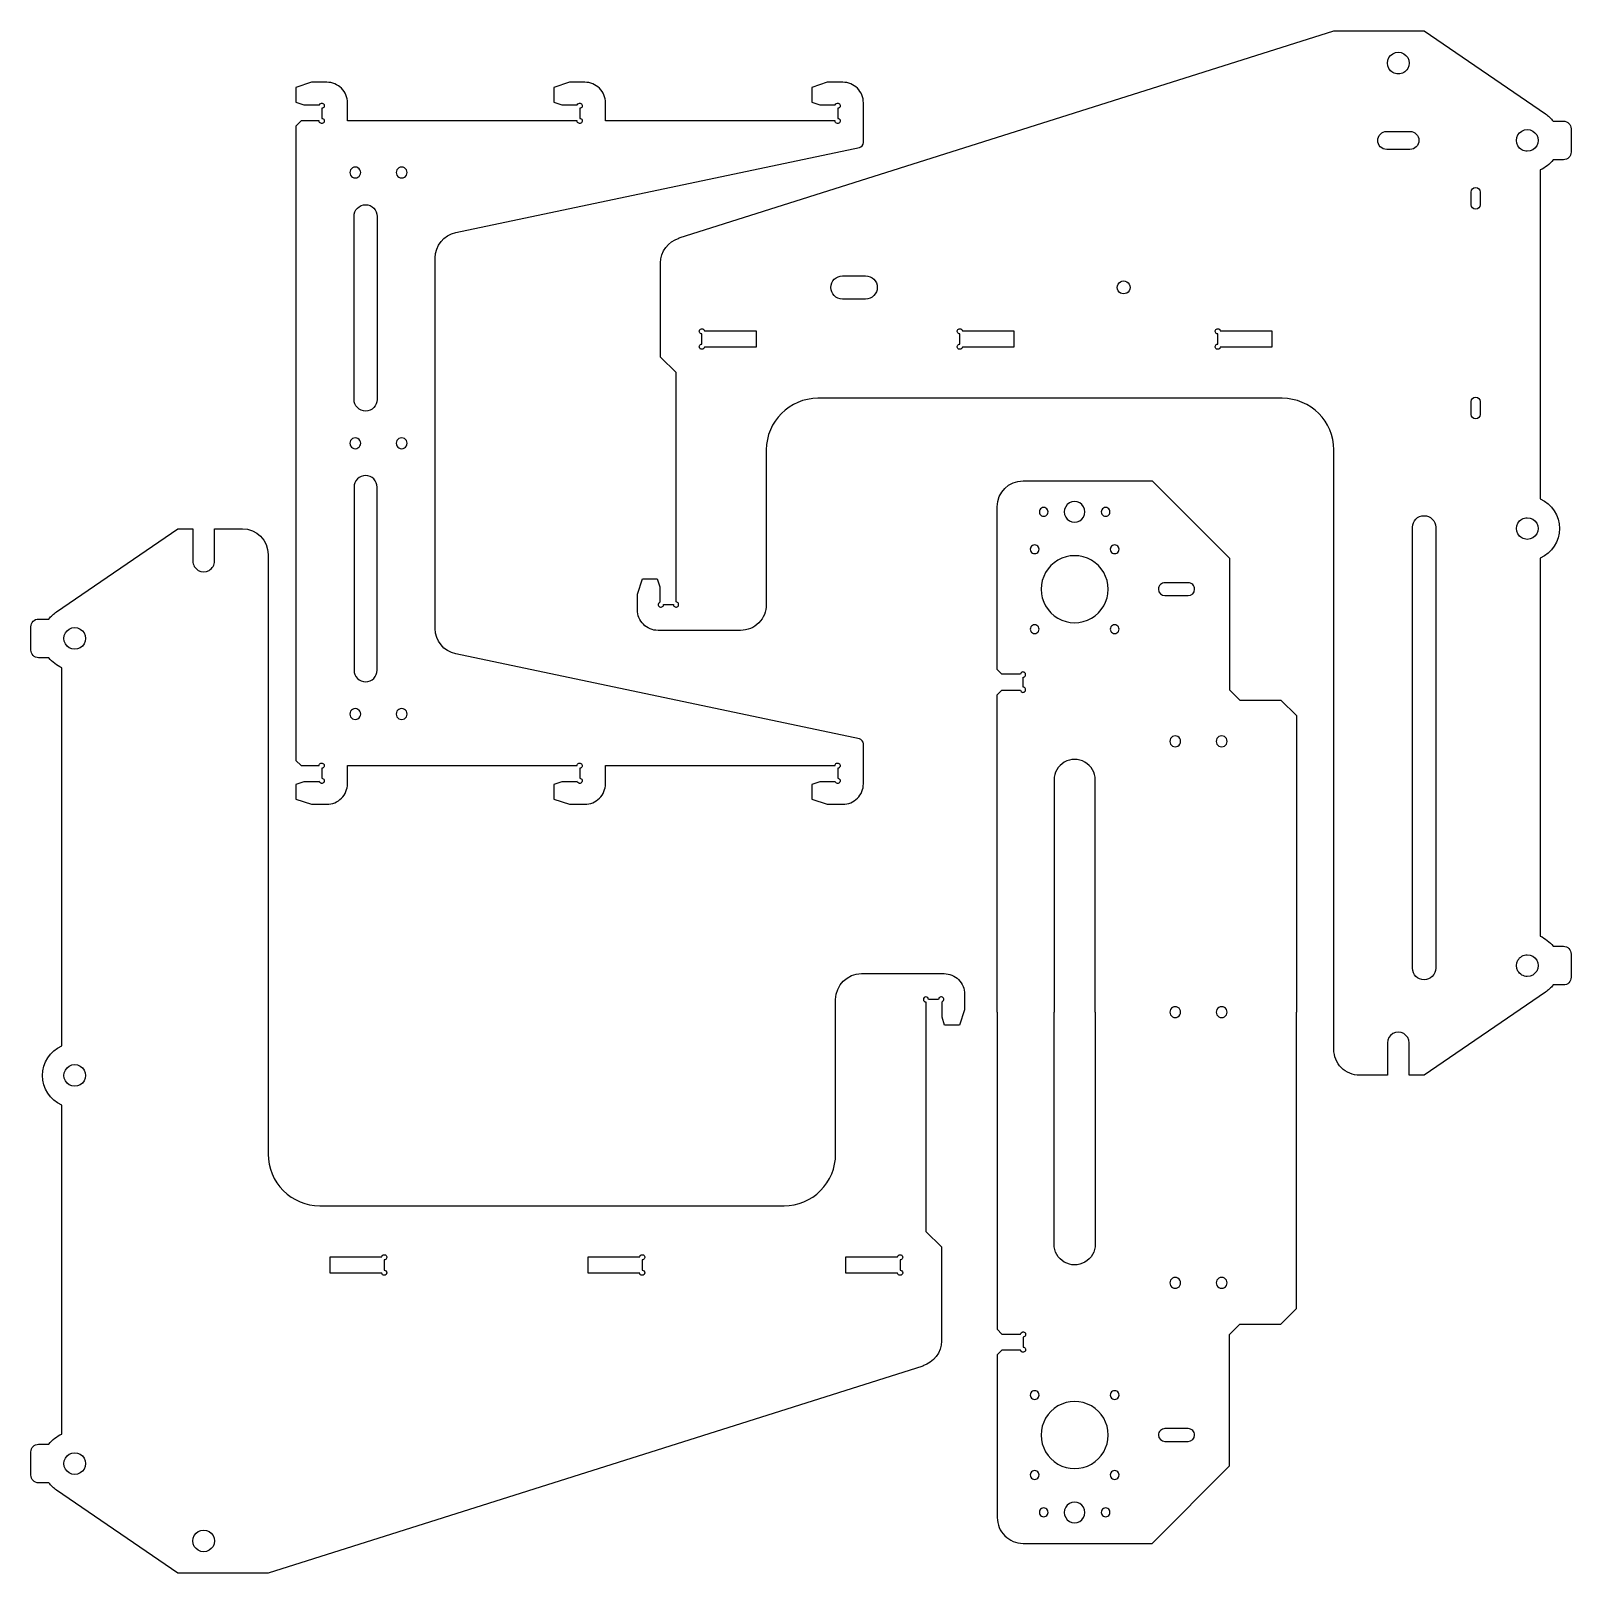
# Model space of a CAD drawing. Extents: x -5.7 to 17.8, y 3.2 to 26.8.
import ezdxf

# ---------------------------------------------------------------- set-up
doc = ezdxf.new("R2010")
doc.units = 0
doc.header["$MEASUREMENT"] = 0
doc.layers.add('CONTINUOUS', color=7, linetype='CONTINUOUS')

msp = doc.modelspace()

# ---------------------------------------------------------------- linework, layer by layer
at = {"layer": 'CONTINUOUS', "color": 1, "linetype": 'CONTINUOUS'}
for p, q in [((4.234, 23.626), (14.227, 26.785)), ((14.227, 26.785), (15.605, 26.785)), ((15.605, 26.785), (17.457, 25.518)), ((-1.378, 26), (-1.614, 25.921)), ((-1.614, 25.921), (-1.614, 25.696)), ((-1.142, 26), (-1.378, 26)), ((2.559, 26), (2.323, 25.921)), ((2.323, 25.921), (2.323, 25.696)), ((2.795, 26), (2.559, 26)), ((6.496, 26), (6.26, 25.921)), ((6.26, 25.921), (6.26, 25.696)), ((6.732, 26), (6.496, 26)), ((-1.614, 25.696), (-1.494, 25.655)), ((-0.827, 25.409), (-0.827, 25.685)), ((2.323, 25.696), (2.443, 25.655)), ((6.26, 25.696), (6.38, 25.655)), ((-1.494, 25.655), (-1.257, 25.655)), ((2.443, 25.655), (2.68, 25.655)), ((6.38, 25.655), (6.617, 25.655)), ((-1.535, 25.409), (-1.614, 25.331)), ((-1.614, 25.331), (-1.614, 15.646)), ((-1.26, 25.409), (-1.535, 25.409)), ((2.677, 25.409), (-0.827, 25.409)), ((3.748, 25.409), (3.11, 25.409)), ((6.614, 25.409), (3.748, 25.409)), ((7.047, 25.08), (7.047, 25.409)), ((15.034, 25.25), (15.388, 25.25)), ((17.849, 25.289), (17.849, 24.935)), ((17.376, 24.661), (17.376, 19.638)), ((16.459, 24.324), (16.459, 24.128)), ((-0.728, 21.157), (-0.728, 23.953)), ((4.236, 23.619), (4.234, 23.626)), ((0.512, 20.488), (0.512, 23.318)), ((3.951, 21.805), (3.951, 23.241)), ((6.727, 23.045), (7.081, 23.045)), ((4.581, 22.002), (4.581, 22.159)), ((4.62, 22.205), (5.408, 22.205)), ((4.621, 22.198), (4.621, 22.198)), ((5.408, 22.205), (5.408, 21.955)), ((8.518, 22.002), (8.518, 22.159)), ((8.557, 22.205), (9.345, 22.205)), ((9.345, 22.205), (9.345, 21.955)), ((12.455, 22.002), (12.455, 22.159)), ((12.494, 22.205), (13.282, 22.205)), ((12.495, 22.198), (12.495, 22.198)), ((13.282, 22.205), (13.282, 21.955)), ((5.408, 21.955), (4.62, 21.955)), ((4.621, 21.962), (4.621, 21.962)), ((9.345, 21.955), (8.557, 21.955)), ((13.282, 21.955), (12.494, 21.955)), ((12.495, 21.962), (12.495, 21.962)), ((4.188, 21.568), (3.951, 21.805)), ((4.188, 18.065), (4.188, 21.568)), ((0.512, 17.658), (0.512, 20.488)), ((5.565, 20.387), (5.565, 18.025)), ((14.227, 11.234), (14.227, 20.387)), ((-0.374, 17.024), (-0.374, 19.819)), ((9.483, 19.914), (11.452, 19.914)), ((11.452, 19.914), (12.633, 18.733)), ((-5.269, 17.916), (-3.416, 19.183)), ((-3.416, 19.183), (-3.188, 19.183)), ((-2.857, 18.691), (-2.857, 19.183)), ((15.428, 12.474), (15.428, 19.206)), ((-2.038, 18.789), (-2.038, 9.636)), ((12.633, 18.733), (12.633, 16.725)), ((3.597, 18.183), (3.676, 18.419)), ((3.676, 18.419), (3.901, 18.419)), ((3.901, 18.419), (3.941, 18.298)), ((3.597, 17.946), (3.597, 18.183)), ((3.941, 18.298), (3.941, 18.062)), ((11.649, 18.162), (12.003, 18.162)), ((3.995, 18.025), (4.148, 18.025)), ((-5.542, 17.805), (-5.385, 17.805)), ((6.985, 15.974), (0.824, 17.273)), ((9.161, 16.964), (9.09, 17.036)), ((9.445, 16.964), (9.161, 16.964)), ((9.444, 16.957), (9.444, 16.957)), ((9.483, 16.764), (9.483, 16.918)), ((12.633, 16.725), (12.791, 16.567)), ((9.09, 16.646), (9.161, 16.718)), ((9.09, 11.804), (9.09, 16.646)), ((9.161, 16.718), (9.445, 16.718)), ((12.791, 16.567), (13.42, 16.567)), ((13.42, 16.567), (13.657, 16.331)), ((13.657, 16.331), (13.657, 11.804)), ((-1.614, 15.646), (-1.535, 15.567)), ((-1.535, 15.567), (-1.26, 15.567)), ((-0.827, 15.291), (-0.827, 15.567)), ((-0.827, 15.567), (2.677, 15.567)), ((3.11, 15.291), (3.11, 15.567)), ((3.11, 15.567), (3.748, 15.567)), ((3.748, 15.567), (6.614, 15.567)), ((7.047, 15.291), (7.047, 15.567)), ((-1.494, 15.321), (-1.614, 15.281)), ((-1.257, 15.321), (-1.494, 15.321)), ((-1.26, 15.335), (-1.26, 15.335)), ((2.443, 15.321), (2.323, 15.281)), ((2.677, 15.335), (2.677, 15.335)), ((6.38, 15.321), (6.26, 15.281)), ((6.617, 15.321), (6.38, 15.321)), ((9.956, 15.347), (9.956, 11.804)), ((10.586, 11.804), (10.586, 15.347)), ((-1.614, 15.281), (-1.614, 15.055)), ((2.323, 15.281), (2.323, 15.055)), ((6.26, 15.281), (6.26, 15.055)), ((-1.614, 15.055), (-1.378, 14.976)), ((2.323, 15.055), (2.559, 14.976)), ((6.26, 15.055), (6.496, 14.976)), ((8.592, 12.076), (8.592, 11.84)), ((17.457, 12.107), (15.605, 10.84)), ((6.623, 9.636), (6.623, 11.998)), ((8.001, 11.958), (8.001, 8.454)), ((8.194, 11.998), (8.04, 11.998)), ((8.247, 11.724), (8.247, 11.961)), ((8.592, 11.84), (8.513, 11.604)), ((9.09, 11.804), (9.09, 6.961)), ((9.956, 8.26), (9.956, 11.804)), ((10.586, 11.804), (10.586, 8.26)), ((13.657, 7.276), (13.657, 11.804)), ((8.287, 11.604), (8.247, 11.724)), ((8.513, 11.604), (8.287, 11.604)), ((15.046, 11.332), (15.046, 10.84)), ((15.605, 10.84), (15.376, 10.84)), ((8.001, 8.454), (8.237, 8.218)), ((-1.093, 8.068), (-0.305, 8.068)), ((-1.093, 7.817), (-1.093, 8.068)), ((-0.267, 8.021), (-0.267, 7.864)), ((2.844, 8.068), (3.632, 8.068)), ((2.844, 7.817), (2.844, 8.068)), ((3.67, 8.021), (3.67, 7.864)), ((6.781, 8.068), (7.569, 8.068)), ((6.781, 7.817), (6.781, 8.068)), ((7.607, 8.021), (7.607, 7.864)), ((8.237, 8.218), (8.237, 6.782)), ((-0.305, 7.817), (-1.093, 7.817)), ((3.632, 7.817), (2.844, 7.817)), ((7.569, 7.817), (6.781, 7.817)), ((13.42, 7.04), (13.657, 7.276)), ((9.09, 6.961), (9.161, 6.889)), ((9.161, 6.889), (9.445, 6.889)), ((9.483, 6.843), (9.483, 6.689)), ((12.633, 6.882), (12.791, 7.04)), ((12.633, 4.874), (12.633, 6.882)), ((12.791, 7.04), (13.42, 7.04)), ((9.161, 6.643), (9.09, 6.571)), ((9.445, 6.643), (9.161, 6.643)), ((9.169, 6.65), (9.169, 6.65)), ((7.955, 6.397), (-2.038, 3.238)), ((7.953, 6.404), (7.955, 6.397)), ((12.003, 5.445), (11.649, 5.445)), ((-5.542, 5.206), (-5.385, 5.206)), ((11.649, 5.248), (12.003, 5.248)), ((-5.66, 4.734), (-5.66, 5.088)), ((11.452, 3.693), (12.633, 4.874)), ((9.483, 3.693), (11.452, 3.693)), ((-2.038, 3.238), (-3.416, 3.238))]:
    msp.add_line(p, q, dxfattribs=at)
at = {"layer": 'CONTINUOUS'}
msp.add_line((2.68, 15.321), (2.443, 15.321), dxfattribs=at)
at = {"layer": 'CONTINUOUS', "color": 1, "linetype": 'CONTINUOUS'}
for points in [[(15.068, 26.21), (15.038, 26.261), (15.038, 26.324), (15.068, 26.376)], [(15.068, 26.376), (15.097, 26.427), (15.152, 26.458), (15.211, 26.458)], [(15.211, 26.458), (15.27, 26.458), (15.325, 26.427), (15.355, 26.376)], [(15.355, 26.376), (15.384, 26.324), (15.384, 26.261), (15.355, 26.21)], [(15.211, 26.128), (15.152, 26.127), (15.097, 26.159), (15.068, 26.21)], [(15.355, 26.21), (15.325, 26.159), (15.27, 26.127), (15.211, 26.128)], [(-0.919, 25.908), (-0.978, 25.967), (-1.058, 26), (-1.142, 26)], [(-0.827, 25.685), (-0.827, 25.769), (-0.86, 25.849), (-0.919, 25.908)], [(3.018, 25.908), (2.959, 25.967), (2.879, 26), (2.795, 26)], [(3.11, 25.685), (3.11, 25.769), (3.077, 25.849), (3.018, 25.908)], [(6.955, 25.908), (6.896, 25.967), (6.816, 26), (6.732, 26)], [(7.047, 25.685), (7.047, 25.769), (7.014, 25.849), (6.955, 25.908)], [(-1.257, 25.655), (-1.254, 25.666), (-1.246, 25.674), (-1.236, 25.678)], [(-1.236, 25.678), (-1.221, 25.684), (-1.204, 25.681), (-1.193, 25.67)], [(-1.193, 25.67), (-1.181, 25.658), (-1.178, 25.641), (-1.184, 25.627)], [(2.68, 25.655), (2.683, 25.666), (2.691, 25.674), (2.701, 25.678)], [(2.701, 25.678), (2.716, 25.684), (2.733, 25.681), (2.744, 25.67)], [(2.744, 25.67), (2.756, 25.658), (2.759, 25.641), (2.753, 25.627)], [(3.11, 25.409), (3.11, 25.409), (3.11, 25.685), (3.11, 25.685)], [(6.617, 25.655), (6.62, 25.666), (6.628, 25.674), (6.638, 25.678)], [(6.638, 25.678), (6.653, 25.684), (6.67, 25.681), (6.681, 25.67)], [(6.681, 25.67), (6.693, 25.658), (6.696, 25.641), (6.69, 25.627)], [(7.047, 25.409), (7.047, 25.409), (7.047, 25.685), (7.047, 25.685)], [(-1.184, 25.627), (-1.19, 25.612), (-1.205, 25.602), (-1.22, 25.602)], [(-1.22, 25.602), (-1.22, 25.602), (-1.22, 25.449), (-1.22, 25.449)], [(-1.22, 25.449), (-1.205, 25.449), (-1.19, 25.439), (-1.184, 25.424)], [(2.753, 25.627), (2.747, 25.612), (2.732, 25.602), (2.717, 25.602)], [(2.717, 25.602), (2.717, 25.602), (2.717, 25.449), (2.717, 25.449)], [(2.717, 25.449), (2.732, 25.449), (2.747, 25.439), (2.753, 25.424)], [(6.69, 25.627), (6.684, 25.612), (6.669, 25.602), (6.654, 25.602)], [(6.654, 25.602), (6.654, 25.602), (6.654, 25.449), (6.654, 25.449)], [(6.654, 25.449), (6.669, 25.449), (6.684, 25.439), (6.69, 25.424)], [(17.457, 25.518), (17.502, 25.488), (17.541, 25.45), (17.573, 25.407)], [(-1.236, 25.373), (-1.25, 25.379), (-1.26, 25.393), (-1.26, 25.409)], [(-1.193, 25.382), (-1.204, 25.37), (-1.221, 25.367), (-1.236, 25.373)], [(-1.184, 25.424), (-1.178, 25.41), (-1.181, 25.393), (-1.193, 25.382)], [(2.701, 25.373), (2.687, 25.379), (2.677, 25.393), (2.677, 25.409)], [(2.744, 25.382), (2.733, 25.37), (2.716, 25.367), (2.701, 25.373)], [(2.753, 25.424), (2.759, 25.41), (2.756, 25.393), (2.744, 25.382)], [(6.638, 25.373), (6.624, 25.379), (6.614, 25.393), (6.614, 25.409)], [(6.681, 25.382), (6.67, 25.37), (6.653, 25.367), (6.638, 25.373)], [(6.69, 25.424), (6.696, 25.41), (6.693, 25.393), (6.681, 25.382)], [(14.896, 25.112), (14.896, 25.148), (14.911, 25.183), (14.937, 25.209)], [(14.937, 25.209), (14.962, 25.235), (14.997, 25.25), (15.034, 25.25)], [(15.388, 25.25), (15.464, 25.25), (15.526, 25.188), (15.526, 25.112)], [(17.036, 25.195), (17.066, 25.246), (17.12, 25.277), (17.18, 25.277)], [(17.18, 25.277), (17.239, 25.277), (17.294, 25.246), (17.323, 25.195)], [(17.573, 25.407), (17.573, 25.407), (17.731, 25.407), (17.731, 25.407)], [(17.731, 25.407), (17.762, 25.407), (17.792, 25.395), (17.814, 25.372)], [(17.814, 25.372), (17.836, 25.35), (17.849, 25.32), (17.849, 25.289)], [(0.824, 23.704), (0.824, 23.704), (6.985, 25.003), (6.985, 25.003)], [(6.985, 25.003), (7.021, 25.01), (7.047, 25.042), (7.047, 25.08)], [(15.034, 24.974), (14.958, 24.974), (14.896, 25.036), (14.896, 25.112)], [(15.388, 24.974), (15.388, 24.974), (15.034, 24.974), (15.034, 24.974)], [(15.526, 25.112), (15.526, 25.036), (15.464, 24.974), (15.388, 24.974)], [(17.036, 25.029), (17.006, 25.08), (17.006, 25.143), (17.036, 25.195)], [(17.18, 24.946), (17.12, 24.946), (17.066, 24.978), (17.036, 25.029)], [(17.323, 25.029), (17.294, 24.978), (17.239, 24.946), (17.18, 24.946)], [(17.323, 25.195), (17.353, 25.143), (17.353, 25.08), (17.323, 25.029)], [(17.573, 24.816), (17.522, 24.748), (17.454, 24.695), (17.376, 24.661)], [(17.731, 24.816), (17.731, 24.816), (17.573, 24.816), (17.573, 24.816)], [(17.814, 24.851), (17.792, 24.829), (17.762, 24.816), (17.731, 24.816)], [(17.849, 24.935), (17.849, 24.903), (17.836, 24.873), (17.814, 24.851)], [(-0.78, 24.663), (-0.795, 24.638), (-0.795, 24.606), (-0.78, 24.581)], [(-0.709, 24.705), (-0.738, 24.705), (-0.765, 24.689), (-0.78, 24.663)], [(-0.78, 24.581), (-0.765, 24.555), (-0.738, 24.539), (-0.709, 24.539)], [(-0.637, 24.663), (-0.652, 24.689), (-0.679, 24.705), (-0.709, 24.705)], [(-0.709, 24.539), (-0.679, 24.539), (-0.652, 24.555), (-0.637, 24.581)], [(-0.637, 24.581), (-0.622, 24.606), (-0.622, 24.638), (-0.637, 24.663)], [(-0.072, 24.663), (-0.086, 24.638), (-0.086, 24.606), (-0.072, 24.581)], [(0, 24.705), (-0.03, 24.705), (-0.057, 24.689), (-0.072, 24.663)], [(-0.072, 24.581), (-0.057, 24.555), (-0.03, 24.539), (0, 24.539)], [(0.072, 24.663), (0.057, 24.689), (0.03, 24.705), (0, 24.705)], [(0, 24.539), (0.03, 24.539), (0.057, 24.555), (0.072, 24.581)], [(0.072, 24.581), (0.086, 24.606), (0.086, 24.638), (0.072, 24.663)], [(16.325, 24.324), (16.325, 24.361), (16.355, 24.391), (16.392, 24.391)], [(16.325, 24.128), (16.325, 24.128), (16.325, 24.324), (16.325, 24.324)], [(16.392, 24.391), (16.429, 24.391), (16.459, 24.361), (16.459, 24.324)], [(-0.728, 23.953), (-0.728, 24), (-0.71, 24.045), (-0.676, 24.078)], [(-0.676, 24.078), (-0.643, 24.111), (-0.598, 24.13), (-0.551, 24.13)], [(-0.551, 24.13), (-0.504, 24.13), (-0.459, 24.111), (-0.426, 24.078)], [(-0.426, 24.078), (-0.393, 24.045), (-0.374, 24), (-0.374, 23.953)], [(16.392, 24.061), (16.355, 24.061), (16.325, 24.091), (16.325, 24.128)], [(16.459, 24.128), (16.459, 24.091), (16.429, 24.061), (16.392, 24.061)], [(-0.374, 23.953), (-0.374, 23.953), (-0.374, 21.157), (-0.374, 21.157)], [(0.512, 23.318), (0.512, 23.505), (0.642, 23.665), (0.824, 23.704)], [(3.951, 23.241), (3.951, 23.416), (4.067, 23.57), (4.236, 23.619)], [(6.55, 22.868), (6.55, 22.915), (6.568, 22.96), (6.602, 22.993)], [(6.727, 22.69), (6.629, 22.69), (6.55, 22.77), (6.55, 22.868)], [(6.602, 22.993), (6.635, 23.026), (6.68, 23.045), (6.727, 23.045)], [(7.081, 23.045), (7.128, 23.045), (7.173, 23.026), (7.206, 22.993)], [(7.258, 22.868), (7.258, 22.77), (7.179, 22.69), (7.081, 22.69)], [(7.206, 22.993), (7.24, 22.96), (7.258, 22.915), (7.258, 22.868)], [(10.933, 22.818), (10.915, 22.849), (10.915, 22.886), (10.933, 22.917)], [(10.933, 22.917), (10.95, 22.947), (10.983, 22.966), (11.018, 22.966)], [(11.018, 22.966), (11.053, 22.966), (11.086, 22.947), (11.104, 22.917)], [(11.104, 22.917), (11.121, 22.886), (11.121, 22.849), (11.104, 22.818)], [(7.081, 22.69), (7.081, 22.69), (6.727, 22.69), (6.727, 22.69)], [(11.018, 22.769), (10.983, 22.769), (10.95, 22.788), (10.933, 22.818)], [(11.104, 22.818), (11.086, 22.788), (11.053, 22.769), (11.018, 22.769)], [(4.545, 22.183), (4.539, 22.198), (4.542, 22.215), (4.553, 22.226)], [(4.581, 22.159), (4.565, 22.159), (4.551, 22.169), (4.545, 22.183)], [(4.553, 22.226), (4.565, 22.237), (4.582, 22.241), (4.596, 22.235)], [(4.596, 22.235), (4.609, 22.23), (4.618, 22.218), (4.62, 22.205)], [(4.621, 22.198), (4.621, 22.198), (4.621, 22.198), (4.621, 22.198)], [(8.482, 22.183), (8.476, 22.198), (8.479, 22.215), (8.49, 22.226)], [(8.518, 22.159), (8.502, 22.159), (8.488, 22.169), (8.482, 22.183)], [(8.49, 22.226), (8.502, 22.237), (8.519, 22.241), (8.533, 22.235)], [(8.533, 22.235), (8.546, 22.23), (8.555, 22.218), (8.557, 22.205)], [(12.419, 22.183), (12.413, 22.198), (12.416, 22.215), (12.427, 22.226)], [(12.455, 22.159), (12.439, 22.159), (12.425, 22.169), (12.419, 22.183)], [(12.427, 22.226), (12.439, 22.237), (12.456, 22.241), (12.47, 22.235)], [(12.47, 22.235), (12.483, 22.23), (12.492, 22.218), (12.494, 22.205)], [(4.553, 21.934), (4.542, 21.946), (4.539, 21.963), (4.545, 21.977)], [(4.545, 21.977), (4.551, 21.992), (4.565, 22.002), (4.581, 22.002)], [(4.596, 21.926), (4.582, 21.92), (4.565, 21.923), (4.553, 21.934)], [(4.62, 21.955), (4.618, 21.942), (4.609, 21.931), (4.596, 21.926)], [(4.621, 21.962), (4.621, 21.962), (4.621, 21.962), (4.621, 21.962)], [(8.49, 21.934), (8.479, 21.946), (8.476, 21.963), (8.482, 21.977)], [(8.482, 21.977), (8.488, 21.992), (8.502, 22.002), (8.518, 22.002)], [(8.533, 21.926), (8.519, 21.92), (8.502, 21.923), (8.49, 21.934)], [(8.557, 21.955), (8.555, 21.942), (8.546, 21.931), (8.533, 21.926)], [(12.427, 21.934), (12.416, 21.946), (12.413, 21.963), (12.419, 21.977)], [(12.419, 21.977), (12.425, 21.992), (12.439, 22.002), (12.455, 22.002)], [(12.47, 21.926), (12.456, 21.92), (12.439, 21.923), (12.427, 21.934)], [(12.494, 21.955), (12.492, 21.942), (12.483, 21.931), (12.47, 21.926)], [(-0.676, 21.032), (-0.71, 21.065), (-0.728, 21.11), (-0.728, 21.157)], [(-0.551, 20.98), (-0.598, 20.98), (-0.643, 20.999), (-0.676, 21.032)], [(-0.426, 21.032), (-0.459, 20.999), (-0.504, 20.98), (-0.551, 20.98)], [(-0.374, 21.157), (-0.374, 21.11), (-0.393, 21.065), (-0.426, 21.032)], [(6.353, 21.175), (5.918, 21.175), (5.565, 20.822), (5.565, 20.387)], [(13.439, 21.175), (13.439, 21.175), (6.353, 21.175), (6.353, 21.175)], [(14.227, 20.387), (14.227, 20.822), (13.874, 21.175), (13.439, 21.175)], [(16.325, 21.124), (16.325, 21.161), (16.355, 21.191), (16.392, 21.191)], [(16.325, 20.928), (16.325, 20.928), (16.325, 21.124), (16.325, 21.124)], [(16.392, 21.191), (16.429, 21.191), (16.459, 21.161), (16.459, 21.124)], [(16.459, 21.124), (16.459, 21.124), (16.459, 20.928), (16.459, 20.928)], [(16.392, 20.861), (16.355, 20.861), (16.325, 20.891), (16.325, 20.928)], [(16.459, 20.928), (16.459, 20.891), (16.429, 20.861), (16.392, 20.861)], [(-0.781, 20.53), (-0.795, 20.504), (-0.795, 20.472), (-0.781, 20.447)], [(-0.709, 20.571), (-0.738, 20.571), (-0.766, 20.555), (-0.781, 20.53)], [(-0.637, 20.53), (-0.652, 20.555), (-0.679, 20.571), (-0.709, 20.571)], [(-0.637, 20.447), (-0.622, 20.472), (-0.622, 20.504), (-0.637, 20.53)], [(-0.072, 20.53), (-0.087, 20.504), (-0.087, 20.472), (-0.072, 20.447)], [(0, 20.571), (-0.03, 20.571), (-0.057, 20.555), (-0.072, 20.53)], [(0.072, 20.53), (0.057, 20.555), (0.03, 20.571), (0, 20.571)], [(0.072, 20.447), (0.087, 20.472), (0.087, 20.504), (0.072, 20.53)], [(-0.781, 20.447), (-0.766, 20.421), (-0.738, 20.405), (-0.709, 20.405)], [(-0.709, 20.405), (-0.679, 20.405), (-0.652, 20.421), (-0.637, 20.447)], [(-0.072, 20.447), (-0.057, 20.421), (-0.03, 20.405), (0, 20.405)], [(0, 20.405), (0.03, 20.405), (0.057, 20.421), (0.072, 20.447)], [(-0.676, 19.944), (-0.71, 19.911), (-0.728, 19.866), (-0.728, 19.819)], [(-0.728, 19.819), (-0.728, 19.819), (-0.728, 17.024), (-0.728, 17.024)], [(-0.551, 19.996), (-0.598, 19.996), (-0.643, 19.977), (-0.676, 19.944)], [(-0.426, 19.944), (-0.459, 19.977), (-0.504, 19.996), (-0.551, 19.996)], [(-0.374, 19.819), (-0.374, 19.866), (-0.393, 19.911), (-0.426, 19.944)], [(9.09, 19.52), (9.09, 19.737), (9.266, 19.914), (9.483, 19.914)], [(10.192, 19.578), (10.143, 19.55), (10.113, 19.498), (10.113, 19.441)], [(10.35, 19.578), (10.301, 19.606), (10.241, 19.606), (10.192, 19.578)], [(10.428, 19.441), (10.428, 19.498), (10.398, 19.55), (10.35, 19.578)], [(17.376, 19.638), (17.556, 19.559), (17.672, 19.382), (17.672, 19.187)], [(9.09, 17.036), (9.09, 17.036), (9.09, 19.52), (9.09, 19.52)], [(9.765, 19.499), (9.744, 19.487), (9.731, 19.465), (9.732, 19.441)], [(9.732, 19.441), (9.731, 19.417), (9.744, 19.395), (9.765, 19.383)], [(9.832, 19.499), (9.811, 19.511), (9.786, 19.511), (9.765, 19.499)], [(9.765, 19.383), (9.786, 19.371), (9.811, 19.371), (9.832, 19.383)], [(9.865, 19.441), (9.865, 19.465), (9.853, 19.487), (9.832, 19.499)], [(9.832, 19.383), (9.853, 19.395), (9.865, 19.417), (9.865, 19.441)], [(10.113, 19.441), (10.113, 19.385), (10.143, 19.333), (10.192, 19.305)], [(10.35, 19.305), (10.398, 19.333), (10.428, 19.385), (10.428, 19.441)], [(10.71, 19.499), (10.689, 19.487), (10.676, 19.465), (10.676, 19.441)], [(10.676, 19.441), (10.676, 19.417), (10.689, 19.395), (10.71, 19.383)], [(10.777, 19.499), (10.756, 19.511), (10.731, 19.511), (10.71, 19.499)], [(10.71, 19.383), (10.731, 19.371), (10.756, 19.371), (10.777, 19.383)], [(10.81, 19.441), (10.81, 19.465), (10.798, 19.487), (10.777, 19.499)], [(10.777, 19.383), (10.798, 19.395), (10.81, 19.417), (10.81, 19.441)], [(15.428, 19.206), (15.428, 19.304), (15.507, 19.383), (15.605, 19.383)], [(15.605, 19.383), (15.652, 19.383), (15.697, 19.365), (15.73, 19.332)], [(15.73, 19.332), (15.763, 19.298), (15.782, 19.253), (15.782, 19.206)], [(17.036, 19.269), (17.066, 19.32), (17.121, 19.352), (17.18, 19.352)], [(17.18, 19.352), (17.239, 19.352), (17.293, 19.32), (17.323, 19.269)], [(-3.188, 19.183), (-3.188, 19.183), (-3.188, 18.691), (-3.188, 18.691)], [(-2.857, 19.183), (-2.857, 19.183), (-2.432, 19.183), (-2.432, 19.183)], [(-2.432, 19.183), (-2.215, 19.183), (-2.038, 19.007), (-2.038, 18.789)], [(10.192, 19.305), (10.241, 19.276), (10.301, 19.276), (10.35, 19.305)], [(15.782, 19.206), (15.782, 19.206), (15.782, 12.474), (15.782, 12.474)], [(17.036, 19.104), (17.007, 19.155), (17.007, 19.218), (17.036, 19.269)], [(17.18, 19.021), (17.121, 19.021), (17.066, 19.053), (17.036, 19.104)], [(17.323, 19.104), (17.293, 19.053), (17.239, 19.021), (17.18, 19.021)], [(17.323, 19.269), (17.352, 19.218), (17.352, 19.155), (17.323, 19.104)], [(17.672, 19.187), (17.672, 18.991), (17.556, 18.814), (17.376, 18.736)], [(9.627, 18.928), (9.606, 18.916), (9.594, 18.894), (9.594, 18.87)], [(9.594, 18.87), (9.594, 18.847), (9.606, 18.824), (9.627, 18.812)], [(9.694, 18.928), (9.673, 18.94), (9.648, 18.94), (9.627, 18.928)], [(9.728, 18.87), (9.728, 18.894), (9.715, 18.916), (9.694, 18.928)], [(9.694, 18.812), (9.715, 18.824), (9.728, 18.847), (9.728, 18.87)], [(10.848, 18.928), (10.827, 18.916), (10.814, 18.894), (10.814, 18.87)], [(10.814, 18.87), (10.814, 18.847), (10.827, 18.824), (10.848, 18.812)], [(10.915, 18.928), (10.894, 18.94), (10.868, 18.94), (10.848, 18.928)], [(10.948, 18.87), (10.948, 18.894), (10.935, 18.916), (10.915, 18.928)], [(10.915, 18.812), (10.935, 18.824), (10.948, 18.847), (10.948, 18.87)], [(-3.188, 18.691), (-3.188, 18.632), (-3.156, 18.577), (-3.105, 18.547)], [(-2.94, 18.547), (-2.889, 18.577), (-2.857, 18.632), (-2.857, 18.691)], [(9.627, 18.812), (9.648, 18.801), (9.673, 18.801), (9.694, 18.812)], [(10.015, 18.703), (9.857, 18.612), (9.759, 18.443), (9.759, 18.26)], [(10.527, 18.703), (10.368, 18.795), (10.173, 18.795), (10.015, 18.703)], [(10.783, 18.26), (10.783, 18.443), (10.685, 18.612), (10.527, 18.703)], [(10.848, 18.812), (10.868, 18.801), (10.894, 18.801), (10.915, 18.812)], [(17.376, 18.736), (17.376, 18.736), (17.376, 12.964), (17.376, 12.964)], [(-3.105, 18.547), (-3.054, 18.518), (-2.991, 18.518), (-2.94, 18.547)], [(9.759, 18.26), (9.759, 18.077), (9.857, 17.908), (10.015, 17.817)], [(10.527, 17.817), (10.685, 17.908), (10.783, 18.077), (10.783, 18.26)], [(11.579, 18.33), (11.561, 18.311), (11.55, 18.286), (11.55, 18.26)], [(11.55, 18.26), (11.55, 18.206), (11.594, 18.162), (11.649, 18.162)], [(11.649, 18.359), (11.623, 18.359), (11.598, 18.348), (11.579, 18.33)], [(12.003, 18.359), (12.003, 18.359), (11.649, 18.359), (11.649, 18.359)], [(12.073, 18.33), (12.054, 18.348), (12.029, 18.359), (12.003, 18.359)], [(12.003, 18.162), (12.058, 18.162), (12.102, 18.206), (12.102, 18.26)], [(12.102, 18.26), (12.102, 18.286), (12.091, 18.311), (12.073, 18.33)], [(-5.385, 17.805), (-5.353, 17.848), (-5.313, 17.885), (-5.269, 17.916)], [(3.689, 17.724), (3.63, 17.783), (3.597, 17.863), (3.597, 17.946)], [(3.919, 18.04), (3.913, 18.025), (3.916, 18.009), (3.927, 17.997)], [(3.941, 18.062), (3.931, 18.058), (3.923, 18.05), (3.919, 18.04)], [(3.927, 17.997), (3.939, 17.986), (3.956, 17.983), (3.97, 17.989)], [(3.97, 17.989), (3.985, 17.995), (3.995, 18.009), (3.995, 18.025)], [(4.148, 18.025), (4.148, 18.009), (4.158, 17.995), (4.172, 17.989)], [(4.172, 17.989), (4.187, 17.983), (4.204, 17.986), (4.215, 17.997)], [(4.224, 18.04), (4.218, 18.055), (4.203, 18.065), (4.188, 18.065)], [(4.215, 17.997), (4.227, 18.009), (4.23, 18.025), (4.224, 18.04)], [(5.565, 18.025), (5.565, 17.921), (5.524, 17.821), (5.45, 17.747)], [(-5.66, 17.687), (-5.66, 17.718), (-5.648, 17.748), (-5.626, 17.77)], [(-5.66, 17.332), (-5.66, 17.332), (-5.66, 17.687), (-5.66, 17.687)], [(-5.626, 17.77), (-5.604, 17.792), (-5.574, 17.805), (-5.542, 17.805)], [(-5.134, 17.592), (-5.105, 17.643), (-5.05, 17.675), (-4.991, 17.675)], [(-4.991, 17.675), (-4.932, 17.675), (-4.877, 17.643), (-4.848, 17.592)], [(3.912, 17.631), (3.828, 17.631), (3.748, 17.665), (3.689, 17.724)], [(5.45, 17.747), (5.376, 17.673), (5.276, 17.631), (5.172, 17.631)], [(9.627, 17.708), (9.606, 17.696), (9.594, 17.674), (9.594, 17.65)], [(9.694, 17.708), (9.673, 17.72), (9.648, 17.72), (9.627, 17.708)], [(9.728, 17.65), (9.728, 17.674), (9.715, 17.696), (9.694, 17.708)], [(10.015, 17.817), (10.173, 17.726), (10.368, 17.726), (10.527, 17.817)], [(10.848, 17.708), (10.827, 17.696), (10.814, 17.674), (10.814, 17.65)], [(10.915, 17.708), (10.894, 17.72), (10.868, 17.72), (10.848, 17.708)], [(10.948, 17.65), (10.948, 17.674), (10.935, 17.696), (10.915, 17.708)], [(-5.134, 17.427), (-5.164, 17.478), (-5.164, 17.541), (-5.134, 17.592)], [(-4.991, 17.344), (-5.05, 17.344), (-5.105, 17.376), (-5.134, 17.427)], [(-4.848, 17.427), (-4.877, 17.376), (-4.932, 17.344), (-4.991, 17.344)], [(-4.848, 17.592), (-4.818, 17.541), (-4.818, 17.478), (-4.848, 17.427)], [(0.824, 17.273), (0.642, 17.311), (0.512, 17.472), (0.512, 17.658)], [(5.172, 17.631), (5.172, 17.631), (3.912, 17.631), (3.912, 17.631)], [(9.594, 17.65), (9.594, 17.626), (9.606, 17.604), (9.627, 17.592)], [(9.627, 17.592), (9.648, 17.58), (9.673, 17.58), (9.694, 17.592)], [(9.694, 17.592), (9.715, 17.604), (9.728, 17.626), (9.728, 17.65)], [(10.814, 17.65), (10.814, 17.626), (10.827, 17.604), (10.848, 17.592)], [(10.848, 17.592), (10.868, 17.58), (10.894, 17.58), (10.915, 17.592)], [(10.915, 17.592), (10.935, 17.604), (10.948, 17.626), (10.948, 17.65)], [(-5.626, 17.249), (-5.648, 17.271), (-5.66, 17.301), (-5.66, 17.332)], [(-5.542, 17.214), (-5.574, 17.214), (-5.604, 17.227), (-5.626, 17.249)], [(-5.385, 17.214), (-5.385, 17.214), (-5.542, 17.214), (-5.542, 17.214)], [(-5.188, 17.059), (-5.266, 17.093), (-5.334, 17.146), (-5.385, 17.214)], [(-5.188, 11.287), (-5.188, 11.287), (-5.188, 17.059), (-5.188, 17.059)], [(-0.728, 17.024), (-0.728, 16.977), (-0.71, 16.932), (-0.676, 16.898)], [(-0.426, 16.898), (-0.393, 16.932), (-0.374, 16.977), (-0.374, 17.024)], [(9.468, 16.993), (9.456, 16.988), (9.447, 16.977), (9.445, 16.964)], [(9.511, 16.985), (9.5, 16.996), (9.483, 17), (9.468, 16.993)], [(9.52, 16.942), (9.526, 16.957), (9.523, 16.974), (9.511, 16.985)], [(-0.676, 16.898), (-0.643, 16.865), (-0.598, 16.846), (-0.551, 16.846)], [(-0.551, 16.846), (-0.504, 16.846), (-0.459, 16.865), (-0.426, 16.898)], [(9.483, 16.918), (9.499, 16.918), (9.514, 16.927), (9.52, 16.942)], [(9.52, 16.74), (9.514, 16.755), (9.499, 16.764), (9.483, 16.764)], [(9.511, 16.697), (9.523, 16.708), (9.526, 16.725), (9.52, 16.74)], [(9.445, 16.718), (9.447, 16.705), (9.456, 16.694), (9.468, 16.688)], [(9.468, 16.688), (9.483, 16.682), (9.5, 16.686), (9.511, 16.697)], [(-0.78, 16.396), (-0.795, 16.37), (-0.795, 16.339), (-0.78, 16.313)], [(-0.709, 16.437), (-0.738, 16.437), (-0.765, 16.421), (-0.78, 16.396)], [(-0.78, 16.313), (-0.765, 16.287), (-0.738, 16.272), (-0.709, 16.272)], [(-0.637, 16.396), (-0.652, 16.421), (-0.679, 16.437), (-0.709, 16.437)], [(-0.709, 16.272), (-0.679, 16.272), (-0.652, 16.287), (-0.637, 16.313)], [(-0.637, 16.313), (-0.622, 16.339), (-0.622, 16.37), (-0.637, 16.396)], [(-0.072, 16.396), (-0.086, 16.37), (-0.086, 16.339), (-0.072, 16.313)], [(0, 16.437), (-0.03, 16.437), (-0.057, 16.421), (-0.072, 16.396)], [(-0.072, 16.313), (-0.057, 16.287), (-0.03, 16.272), (0, 16.272)], [(0.072, 16.396), (0.057, 16.421), (0.03, 16.437), (0, 16.437)], [(0, 16.272), (0.03, 16.272), (0.057, 16.287), (0.072, 16.313)], [(0.072, 16.313), (0.086, 16.339), (0.086, 16.37), (0.072, 16.396)], [(11.848, 16.009), (11.822, 16.024), (11.791, 16.024), (11.765, 16.009)], [(12.556, 16.009), (12.531, 16.024), (12.499, 16.024), (12.474, 16.009)], [(7.047, 15.897), (7.047, 15.934), (7.021, 15.966), (6.985, 15.974)], [(7.047, 15.567), (7.047, 15.567), (7.047, 15.897), (7.047, 15.897)], [(11.765, 16.009), (11.739, 15.994), (11.724, 15.967), (11.724, 15.937)], [(11.724, 15.937), (11.724, 15.908), (11.739, 15.881), (11.765, 15.866)], [(11.765, 15.866), (11.791, 15.851), (11.822, 15.851), (11.848, 15.866)], [(11.889, 15.937), (11.889, 15.967), (11.873, 15.994), (11.848, 16.009)], [(11.848, 15.866), (11.873, 15.881), (11.889, 15.908), (11.889, 15.937)], [(12.474, 16.009), (12.448, 15.994), (12.432, 15.967), (12.432, 15.937)], [(12.432, 15.937), (12.432, 15.908), (12.448, 15.881), (12.474, 15.866)], [(12.474, 15.866), (12.499, 15.851), (12.531, 15.851), (12.556, 15.866)], [(12.598, 15.937), (12.598, 15.967), (12.582, 15.994), (12.556, 16.009)], [(12.556, 15.866), (12.582, 15.881), (12.598, 15.908), (12.598, 15.937)], [(-1.26, 15.567), (-1.26, 15.583), (-1.25, 15.597), (-1.236, 15.603)], [(-1.236, 15.603), (-1.221, 15.609), (-1.204, 15.606), (-1.193, 15.595)], [(-1.184, 15.552), (-1.19, 15.537), (-1.205, 15.528), (-1.22, 15.528)], [(-1.193, 15.595), (-1.181, 15.583), (-1.178, 15.567), (-1.184, 15.552)], [(2.677, 15.567), (2.677, 15.583), (2.687, 15.597), (2.701, 15.603)], [(2.701, 15.603), (2.716, 15.609), (2.733, 15.606), (2.744, 15.595)], [(2.753, 15.552), (2.747, 15.537), (2.732, 15.528), (2.717, 15.528)], [(2.744, 15.595), (2.756, 15.583), (2.759, 15.567), (2.753, 15.552)], [(6.614, 15.567), (6.614, 15.583), (6.624, 15.597), (6.638, 15.603)], [(6.638, 15.603), (6.653, 15.609), (6.67, 15.606), (6.681, 15.595)], [(6.69, 15.552), (6.684, 15.537), (6.669, 15.528), (6.654, 15.528)], [(6.681, 15.595), (6.693, 15.583), (6.696, 15.567), (6.69, 15.552)], [(10.113, 15.62), (10.016, 15.563), (9.956, 15.459), (9.956, 15.347)], [(10.428, 15.62), (10.331, 15.676), (10.211, 15.676), (10.113, 15.62)], [(10.586, 15.347), (10.586, 15.459), (10.526, 15.563), (10.428, 15.62)], [(-1.236, 15.298), (-1.246, 15.302), (-1.254, 15.311), (-1.257, 15.321)], [(-1.193, 15.307), (-1.204, 15.295), (-1.221, 15.292), (-1.236, 15.298)], [(-1.22, 15.528), (-1.22, 15.528), (-1.22, 15.374), (-1.22, 15.374)], [(-1.22, 15.374), (-1.205, 15.374), (-1.19, 15.364), (-1.184, 15.35)], [(-1.184, 15.35), (-1.178, 15.335), (-1.181, 15.318), (-1.193, 15.307)], [(2.701, 15.298), (2.691, 15.302), (2.683, 15.311), (2.68, 15.321)], [(2.744, 15.307), (2.733, 15.295), (2.716, 15.292), (2.701, 15.298)], [(2.717, 15.528), (2.717, 15.528), (2.717, 15.374), (2.717, 15.374)], [(2.717, 15.374), (2.732, 15.374), (2.747, 15.364), (2.753, 15.35)], [(2.753, 15.35), (2.759, 15.335), (2.756, 15.318), (2.744, 15.307)], [(6.638, 15.298), (6.628, 15.302), (6.62, 15.311), (6.617, 15.321)], [(6.681, 15.307), (6.67, 15.295), (6.653, 15.292), (6.638, 15.298)], [(6.654, 15.528), (6.654, 15.528), (6.654, 15.374), (6.654, 15.374)], [(6.654, 15.374), (6.669, 15.374), (6.684, 15.364), (6.69, 15.35)], [(6.69, 15.35), (6.696, 15.335), (6.693, 15.318), (6.681, 15.307)], [(-0.919, 15.069), (-0.86, 15.128), (-0.827, 15.208), (-0.827, 15.291)], [(3.018, 15.069), (3.077, 15.128), (3.11, 15.208), (3.11, 15.291)], [(6.955, 15.069), (7.014, 15.128), (7.047, 15.208), (7.047, 15.291)], [(-1.378, 14.976), (-1.378, 14.976), (-1.142, 14.976), (-1.142, 14.976)], [(-1.142, 14.976), (-1.058, 14.976), (-0.978, 15.01), (-0.919, 15.069)], [(2.559, 14.976), (2.559, 14.976), (2.795, 14.976), (2.795, 14.976)], [(2.795, 14.976), (2.879, 14.976), (2.959, 15.01), (3.018, 15.069)], [(6.496, 14.976), (6.496, 14.976), (6.732, 14.976), (6.732, 14.976)], [(6.732, 14.976), (6.816, 14.976), (6.896, 15.01), (6.955, 15.069)], [(17.376, 12.964), (17.454, 12.93), (17.522, 12.877), (17.573, 12.809)], [(17.573, 12.809), (17.573, 12.809), (17.731, 12.809), (17.731, 12.809)], [(17.731, 12.809), (17.762, 12.809), (17.792, 12.796), (17.814, 12.774)], [(17.814, 12.774), (17.836, 12.752), (17.849, 12.722), (17.849, 12.69)], [(17.036, 12.431), (17.007, 12.482), (17.007, 12.545), (17.036, 12.596)], [(17.036, 12.596), (17.066, 12.647), (17.121, 12.679), (17.18, 12.679)], [(17.18, 12.679), (17.239, 12.679), (17.293, 12.647), (17.323, 12.596)], [(17.323, 12.596), (17.352, 12.545), (17.352, 12.482), (17.323, 12.431)], [(17.849, 12.69), (17.849, 12.69), (17.849, 12.336), (17.849, 12.336)], [(6.623, 11.998), (6.623, 12.215), (6.799, 12.391), (7.017, 12.391)], [(7.017, 12.391), (7.017, 12.391), (8.277, 12.391), (8.277, 12.391)], [(8.277, 12.391), (8.36, 12.391), (8.44, 12.358), (8.499, 12.299)], [(8.499, 12.299), (8.558, 12.24), (8.592, 12.16), (8.592, 12.076)], [(15.605, 12.297), (15.507, 12.297), (15.428, 12.376), (15.428, 12.474)], [(15.73, 12.349), (15.697, 12.315), (15.652, 12.297), (15.605, 12.297)], [(15.782, 12.474), (15.782, 12.427), (15.763, 12.382), (15.73, 12.349)], [(17.18, 12.348), (17.121, 12.348), (17.066, 12.379), (17.036, 12.431)], [(17.323, 12.431), (17.293, 12.379), (17.239, 12.348), (17.18, 12.348)], [(17.814, 12.253), (17.792, 12.23), (17.762, 12.218), (17.731, 12.218)], [(17.849, 12.336), (17.849, 12.305), (17.836, 12.275), (17.814, 12.253)], [(8.001, 12.037), (7.979, 12.037), (7.962, 12.019), (7.962, 11.998)], [(8.04, 11.998), (8.04, 12.019), (8.023, 12.037), (8.001, 12.037)], [(8.218, 12.034), (8.203, 12.028), (8.194, 12.014), (8.194, 11.998)], [(8.261, 12.026), (8.25, 12.037), (8.233, 12.04), (8.218, 12.034)], [(8.27, 11.983), (8.276, 11.997), (8.272, 12.014), (8.261, 12.026)], [(17.573, 12.218), (17.541, 12.175), (17.502, 12.138), (17.457, 12.107)], [(17.731, 12.218), (17.731, 12.218), (17.573, 12.218), (17.573, 12.218)], [(7.962, 11.998), (7.962, 11.976), (7.979, 11.958), (8.001, 11.958)], [(8.247, 11.961), (8.257, 11.965), (8.265, 11.972), (8.27, 11.983)], [(11.765, 11.875), (11.739, 11.86), (11.724, 11.833), (11.724, 11.804)], [(11.724, 11.804), (11.724, 11.774), (11.739, 11.747), (11.765, 11.732)], [(11.848, 11.875), (11.822, 11.89), (11.791, 11.89), (11.765, 11.875)], [(11.889, 11.804), (11.889, 11.833), (11.873, 11.86), (11.848, 11.875)], [(11.848, 11.732), (11.873, 11.747), (11.889, 11.774), (11.889, 11.804)], [(12.474, 11.875), (12.448, 11.86), (12.432, 11.833), (12.432, 11.804)], [(12.432, 11.804), (12.432, 11.774), (12.448, 11.747), (12.474, 11.732)], [(12.556, 11.875), (12.531, 11.89), (12.499, 11.89), (12.474, 11.875)], [(12.598, 11.804), (12.598, 11.833), (12.582, 11.86), (12.556, 11.875)], [(12.556, 11.732), (12.582, 11.747), (12.598, 11.774), (12.598, 11.804)], [(11.765, 11.732), (11.791, 11.717), (11.822, 11.717), (11.848, 11.732)], [(12.474, 11.732), (12.499, 11.717), (12.531, 11.717), (12.556, 11.732)], [(15.128, 11.475), (15.077, 11.446), (15.046, 11.391), (15.046, 11.332)], [(15.294, 11.475), (15.243, 11.505), (15.18, 11.505), (15.128, 11.475)], [(15.376, 11.332), (15.376, 11.391), (15.345, 11.446), (15.294, 11.475)], [(15.376, 10.84), (15.376, 10.84), (15.376, 11.332), (15.376, 11.332)], [(-5.483, 10.836), (-5.483, 11.032), (-5.367, 11.209), (-5.188, 11.287)], [(14.342, 10.955), (14.268, 11.029), (14.227, 11.129), (14.227, 11.234)], [(-5.188, 10.385), (-5.367, 10.464), (-5.483, 10.641), (-5.483, 10.836)], [(-5.134, 10.754), (-5.164, 10.805), (-5.164, 10.868), (-5.134, 10.919)], [(-5.134, 10.919), (-5.105, 10.97), (-5.05, 11.002), (-4.991, 11.002)], [(-4.991, 11.002), (-4.932, 11.002), (-4.877, 10.97), (-4.848, 10.919)], [(-4.848, 10.919), (-4.818, 10.868), (-4.818, 10.805), (-4.848, 10.754)], [(14.621, 10.84), (14.516, 10.84), (14.416, 10.882), (14.342, 10.955)], [(15.046, 10.84), (15.046, 10.84), (14.621, 10.84), (14.621, 10.84)], [(-4.991, 10.671), (-5.05, 10.671), (-5.105, 10.702), (-5.134, 10.754)], [(-4.848, 10.754), (-4.877, 10.702), (-4.932, 10.671), (-4.991, 10.671)], [(-5.188, 5.362), (-5.188, 5.362), (-5.188, 10.385), (-5.188, 10.385)], [(-2.038, 9.636), (-2.038, 9.427), (-1.955, 9.226), (-1.808, 9.079)], [(6.392, 9.079), (6.54, 9.226), (6.623, 9.427), (6.623, 9.636)], [(-1.808, 9.079), (-1.66, 8.931), (-1.46, 8.848), (-1.251, 8.848)], [(5.836, 8.848), (6.044, 8.848), (6.245, 8.931), (6.392, 9.079)], [(-1.251, 8.848), (-1.251, 8.848), (5.836, 8.848), (5.836, 8.848)], [(10.113, 7.987), (10.016, 8.044), (9.956, 8.148), (9.956, 8.26)], [(10.586, 8.26), (10.586, 8.148), (10.526, 8.044), (10.428, 7.987)], [(-0.305, 8.068), (-0.303, 8.081), (-0.294, 8.092), (-0.282, 8.097)], [(-0.282, 8.097), (-0.267, 8.103), (-0.25, 8.1), (-0.239, 8.089)], [(-0.23, 8.046), (-0.236, 8.031), (-0.251, 8.021), (-0.267, 8.021)], [(-0.239, 8.089), (-0.228, 8.077), (-0.224, 8.06), (-0.23, 8.046)], [(3.632, 8.068), (3.634, 8.081), (3.643, 8.092), (3.655, 8.097)], [(3.655, 8.097), (3.67, 8.103), (3.687, 8.1), (3.698, 8.089)], [(3.707, 8.046), (3.701, 8.031), (3.686, 8.021), (3.67, 8.021)], [(3.698, 8.089), (3.709, 8.077), (3.713, 8.06), (3.707, 8.046)], [(7.569, 8.068), (7.571, 8.081), (7.58, 8.092), (7.592, 8.097)], [(7.592, 8.097), (7.607, 8.103), (7.624, 8.1), (7.635, 8.089)], [(7.644, 8.046), (7.638, 8.031), (7.623, 8.021), (7.607, 8.021)], [(7.635, 8.089), (7.646, 8.077), (7.65, 8.06), (7.644, 8.046)], [(-0.267, 7.785), (-0.286, 7.785), (-0.302, 7.799), (-0.305, 7.817)], [(-0.267, 7.864), (-0.245, 7.864), (-0.227, 7.846), (-0.227, 7.825)], [(-0.227, 7.825), (-0.227, 7.803), (-0.245, 7.785), (-0.267, 7.785)], [(3.67, 7.785), (3.651, 7.785), (3.635, 7.799), (3.632, 7.817)], [(3.67, 7.864), (3.692, 7.864), (3.71, 7.846), (3.71, 7.825)], [(3.71, 7.825), (3.71, 7.803), (3.692, 7.785), (3.67, 7.785)], [(7.607, 7.785), (7.588, 7.785), (7.572, 7.799), (7.569, 7.817)], [(7.607, 7.864), (7.629, 7.864), (7.647, 7.846), (7.647, 7.825)], [(7.647, 7.825), (7.647, 7.803), (7.629, 7.785), (7.607, 7.785)], [(10.428, 7.987), (10.331, 7.931), (10.211, 7.931), (10.113, 7.987)], [(11.765, 7.741), (11.739, 7.726), (11.724, 7.699), (11.724, 7.67)], [(11.724, 7.67), (11.724, 7.64), (11.739, 7.613), (11.765, 7.598)], [(11.848, 7.741), (11.822, 7.756), (11.791, 7.756), (11.765, 7.741)], [(11.765, 7.598), (11.791, 7.583), (11.822, 7.583), (11.848, 7.598)], [(11.889, 7.67), (11.889, 7.699), (11.873, 7.726), (11.848, 7.741)], [(11.848, 7.598), (11.873, 7.613), (11.889, 7.64), (11.889, 7.67)], [(12.474, 7.741), (12.448, 7.726), (12.432, 7.699), (12.432, 7.67)], [(12.432, 7.67), (12.432, 7.64), (12.448, 7.613), (12.474, 7.598)], [(12.556, 7.741), (12.531, 7.756), (12.499, 7.756), (12.474, 7.741)], [(12.474, 7.598), (12.499, 7.583), (12.531, 7.583), (12.556, 7.598)], [(12.598, 7.67), (12.598, 7.699), (12.582, 7.726), (12.556, 7.741)], [(12.556, 7.598), (12.582, 7.613), (12.598, 7.64), (12.598, 7.67)], [(9.445, 6.889), (9.447, 6.902), (9.456, 6.913), (9.468, 6.919)], [(9.468, 6.919), (9.483, 6.925), (9.5, 6.921), (9.511, 6.91)], [(9.52, 6.867), (9.514, 6.852), (9.499, 6.843), (9.483, 6.843)], [(9.511, 6.91), (9.523, 6.899), (9.526, 6.882), (9.52, 6.867)], [(8.237, 6.782), (8.237, 6.607), (8.121, 6.452), (7.953, 6.404)], [(9.468, 6.614), (9.456, 6.619), (9.447, 6.63), (9.445, 6.643)], [(9.511, 6.622), (9.5, 6.611), (9.483, 6.607), (9.468, 6.614)], [(9.483, 6.689), (9.499, 6.689), (9.514, 6.68), (9.52, 6.665)], [(9.52, 6.665), (9.526, 6.65), (9.523, 6.633), (9.511, 6.622)], [(9.09, 6.571), (9.09, 6.571), (9.09, 4.087), (9.09, 4.087)], [(9.627, 6.015), (9.606, 6.003), (9.594, 5.981), (9.594, 5.957)], [(9.594, 5.957), (9.594, 5.933), (9.606, 5.911), (9.627, 5.899)], [(9.694, 6.015), (9.673, 6.027), (9.648, 6.027), (9.627, 6.015)], [(9.627, 5.899), (9.648, 5.887), (9.673, 5.887), (9.694, 5.899)], [(9.728, 5.957), (9.728, 5.981), (9.715, 6.003), (9.694, 6.015)], [(9.694, 5.899), (9.715, 5.911), (9.728, 5.933), (9.728, 5.957)], [(10.848, 6.015), (10.827, 6.003), (10.814, 5.981), (10.814, 5.957)], [(10.814, 5.957), (10.814, 5.933), (10.827, 5.911), (10.848, 5.899)], [(10.915, 6.015), (10.894, 6.027), (10.868, 6.027), (10.848, 6.015)], [(10.848, 5.899), (10.868, 5.887), (10.894, 5.887), (10.915, 5.899)], [(10.948, 5.957), (10.948, 5.981), (10.935, 6.003), (10.915, 6.015)], [(10.915, 5.899), (10.935, 5.911), (10.948, 5.933), (10.948, 5.957)], [(10.015, 5.79), (9.857, 5.699), (9.759, 5.53), (9.759, 5.347)], [(10.527, 5.79), (10.368, 5.881), (10.173, 5.881), (10.015, 5.79)], [(10.783, 5.347), (10.783, 5.53), (10.685, 5.699), (10.527, 5.79)], [(11.579, 5.416), (11.561, 5.398), (11.55, 5.373), (11.55, 5.347)], [(11.649, 5.445), (11.623, 5.445), (11.598, 5.435), (11.579, 5.416)], [(12.073, 5.416), (12.054, 5.435), (12.029, 5.445), (12.003, 5.445)], [(12.102, 5.347), (12.102, 5.373), (12.091, 5.398), (12.073, 5.416)], [(-5.626, 5.172), (-5.604, 5.194), (-5.574, 5.206), (-5.542, 5.206)], [(-5.385, 5.206), (-5.334, 5.274), (-5.266, 5.328), (-5.188, 5.362)], [(9.759, 5.347), (9.759, 5.164), (9.857, 4.995), (10.015, 4.904)], [(10.527, 4.904), (10.685, 4.995), (10.783, 5.164), (10.783, 5.347)], [(11.55, 5.347), (11.55, 5.292), (11.594, 5.248), (11.649, 5.248)], [(12.003, 5.248), (12.058, 5.248), (12.102, 5.292), (12.102, 5.347)], [(-5.66, 5.088), (-5.66, 5.12), (-5.648, 5.15), (-5.626, 5.172)], [(-5.134, 4.828), (-5.164, 4.88), (-5.164, 4.943), (-5.134, 4.994)], [(-5.134, 4.994), (-5.105, 5.045), (-5.05, 5.076), (-4.991, 5.076)], [(-4.991, 5.076), (-4.932, 5.076), (-4.877, 5.045), (-4.848, 4.994)], [(-4.848, 4.994), (-4.818, 4.943), (-4.818, 4.88), (-4.848, 4.828)], [(-5.626, 4.65), (-5.648, 4.673), (-5.66, 4.703), (-5.66, 4.734)], [(-4.991, 4.746), (-5.05, 4.746), (-5.105, 4.777), (-5.134, 4.828)], [(-4.848, 4.828), (-4.877, 4.777), (-4.932, 4.746), (-4.991, 4.746)], [(9.627, 4.795), (9.606, 4.783), (9.594, 4.76), (9.594, 4.737)], [(9.594, 4.737), (9.594, 4.713), (9.606, 4.691), (9.627, 4.679)], [(9.694, 4.795), (9.673, 4.806), (9.648, 4.806), (9.627, 4.795)], [(9.728, 4.737), (9.728, 4.76), (9.715, 4.783), (9.694, 4.795)], [(9.694, 4.679), (9.715, 4.691), (9.728, 4.713), (9.728, 4.737)], [(10.015, 4.904), (10.173, 4.812), (10.368, 4.812), (10.527, 4.904)], [(10.848, 4.795), (10.827, 4.783), (10.814, 4.76), (10.814, 4.737)], [(10.814, 4.737), (10.814, 4.713), (10.827, 4.691), (10.848, 4.679)], [(10.915, 4.795), (10.894, 4.806), (10.868, 4.806), (10.848, 4.795)], [(10.948, 4.737), (10.948, 4.76), (10.935, 4.783), (10.915, 4.795)], [(10.915, 4.679), (10.935, 4.691), (10.948, 4.713), (10.948, 4.737)], [(-5.542, 4.616), (-5.574, 4.616), (-5.604, 4.628), (-5.626, 4.65)], [(-5.385, 4.616), (-5.385, 4.616), (-5.542, 4.616), (-5.542, 4.616)], [(-5.269, 4.505), (-5.313, 4.535), (-5.353, 4.573), (-5.385, 4.616)], [(-3.416, 3.238), (-3.416, 3.238), (-5.269, 4.505), (-5.269, 4.505)], [(9.627, 4.679), (9.648, 4.667), (9.673, 4.667), (9.694, 4.679)], [(10.848, 4.679), (10.868, 4.667), (10.894, 4.667), (10.915, 4.679)], [(10.192, 4.302), (10.143, 4.274), (10.113, 4.222), (10.113, 4.166)], [(10.35, 4.302), (10.301, 4.331), (10.241, 4.331), (10.192, 4.302)], [(10.428, 4.166), (10.428, 4.222), (10.398, 4.274), (10.35, 4.302)], [(9.09, 4.087), (9.09, 3.983), (9.131, 3.882), (9.205, 3.809)], [(9.765, 4.224), (9.744, 4.212), (9.731, 4.19), (9.732, 4.166)], [(9.732, 4.166), (9.731, 4.142), (9.744, 4.12), (9.765, 4.108)], [(9.832, 4.224), (9.811, 4.236), (9.786, 4.236), (9.765, 4.224)], [(9.765, 4.108), (9.786, 4.096), (9.811, 4.096), (9.832, 4.108)], [(9.865, 4.166), (9.865, 4.19), (9.853, 4.212), (9.832, 4.224)], [(9.832, 4.108), (9.853, 4.12), (9.865, 4.142), (9.865, 4.166)], [(10.113, 4.166), (10.113, 4.109), (10.143, 4.057), (10.192, 4.029)], [(10.192, 4.029), (10.241, 4.001), (10.301, 4.001), (10.35, 4.029)], [(10.35, 4.029), (10.398, 4.057), (10.428, 4.109), (10.428, 4.166)], [(10.71, 4.224), (10.689, 4.212), (10.676, 4.19), (10.676, 4.166)], [(10.676, 4.166), (10.676, 4.142), (10.689, 4.12), (10.71, 4.108)], [(10.777, 4.224), (10.756, 4.236), (10.731, 4.236), (10.71, 4.224)], [(10.71, 4.108), (10.731, 4.096), (10.756, 4.096), (10.777, 4.108)], [(10.81, 4.166), (10.81, 4.19), (10.798, 4.212), (10.777, 4.224)], [(10.777, 4.108), (10.798, 4.12), (10.81, 4.142), (10.81, 4.166)], [(-3.166, 3.647), (-3.195, 3.699), (-3.195, 3.762), (-3.166, 3.813)], [(-3.166, 3.813), (-3.136, 3.864), (-3.082, 3.895), (-3.023, 3.895)], [(-3.023, 3.895), (-2.964, 3.895), (-2.909, 3.864), (-2.879, 3.813)], [(-2.879, 3.813), (-2.85, 3.762), (-2.85, 3.699), (-2.879, 3.647)], [(9.205, 3.809), (9.279, 3.735), (9.379, 3.693), (9.483, 3.693)], [(-3.023, 3.565), (-3.082, 3.565), (-3.136, 3.596), (-3.166, 3.647)], [(-2.879, 3.647), (-2.909, 3.596), (-2.964, 3.565), (-3.023, 3.565)]]:
    msp.add_open_spline(points, degree=3, dxfattribs=at)

doc.saveas('drawing.dxf')
